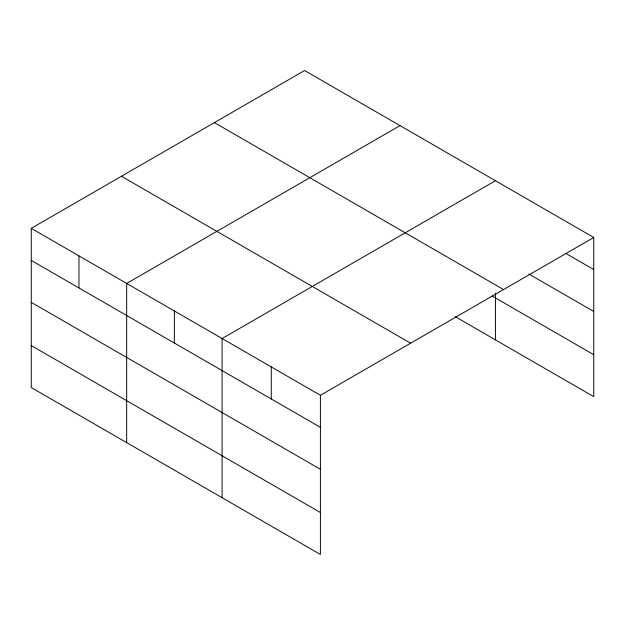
<?xml version="1.0" encoding="UTF-8"?>
<svg xmlns="http://www.w3.org/2000/svg" width="625" height="625" viewBox="0 0 625 625"><rect width="100%" height="100%" fill="white"/><g stroke="black" fill="none" stroke-linecap="round" stroke-linejoin="round"><path stroke-width="0.94" d="M320.406 469.297L320.406 395.289L31.25 228.344L31.25 387.523L320.406 554.469L320.406 469.297L31.25 302.352M455.258 316.695L593.75 396.656L593.75 237.477L304.594 70.531L31.25 228.344M400.016 125.625L126.672 283.438L126.672 442.609M495.438 180.719L222.094 338.531L222.094 497.703M320.406 395.289L593.75 237.477M566.258 253.656L593.75 269.531M528.766 273.961L593.75 311.484M214.391 122.609L503.547 289.555M492.086 296.008L593.75 354.703M121.453 176.266L410.609 343.211M31.25 260.406L320.406 427.344M31.25 345.57L320.406 512.516M495.438 293.141L495.438 339.891M271.25 366.914L271.25 398.969M174.383 310.984L174.383 343.039M78.961 255.891L78.961 287.945"/></g></svg>
